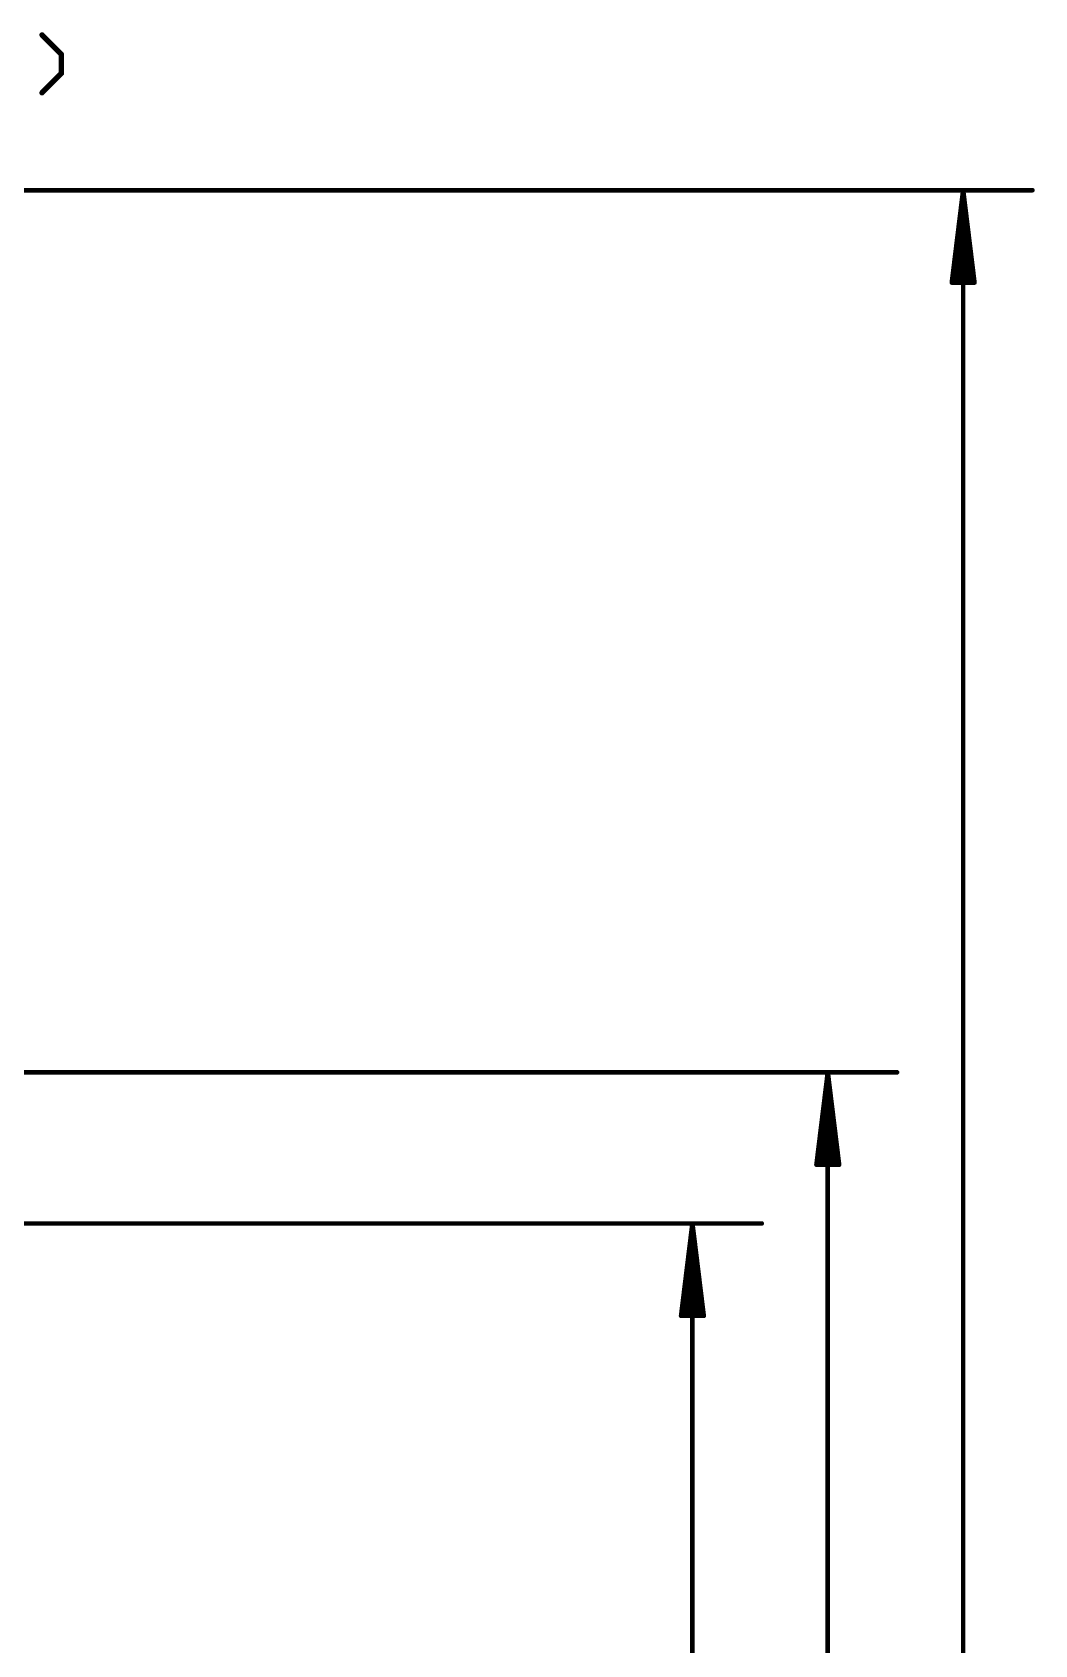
# Model space of a CAD drawing. Extents: x -31 to 85, y -21 to 97.
# Drawn here: x 56.35 to 84.56, y 51.64 to 97.03 of the extents above; entities that cross this region are included whole.
import ezdxf

# ---------------------------------------------------------------- set-up
doc = ezdxf.new("R2010")
doc.units = 0
doc.layers.add('47', color=253, linetype='CONTINUOUS')

msp = doc.modelspace()

# ---------------------------------------------------------------- linework, layer by layer
at = {"layer": '47'}
for points, const_width in [([(57.1675, 96.4109), (56.6252, 96.9532)], 0.1524), ([(57.1675, 95.8685), (57.1675, 96.4109)], 0.1524), ([(56.6252, 95.3262), (57.1675, 95.8685)], 0.1524), ([(49.9745, 92.583), (84.5, 92.583)], 0.13), ([(82.55, 92.583), (82.2308, 89.983)], 0.13), ([(82.55, 92.583), (82.29, 89.983)], 0.13), ([(82.55, 92.583), (82.42, 89.983)], 0.13), ([(82.55, 0), (82.55, 92.583)], 0.13), ([(82.8692, 89.983), (82.55, 92.583)], 0.13), ([(82.68, 89.983), (82.55, 92.583)], 0.13), ([(82.81, 89.983), (82.55, 92.583)], 0.13), ([(82.2308, 89.983), (82.8692, 89.983)], 0.13), ([(49.8475, 67.7545), (80.69, 67.7545)], 0.13), ([(78.74, 67.7545), (78.4208, 65.1545)], 0.13), ([(78.74, 67.7545), (78.48, 65.1545)], 0.13), ([(78.74, 67.7545), (78.61, 65.1545)], 0.13), ([(78.74, 0), (78.74, 67.7545)], 0.13), ([(79.0592, 65.1545), (78.74, 67.7545)], 0.13), ([(78.87, 65.1545), (78.74, 67.7545)], 0.13), ([(79, 65.1545), (78.74, 67.7545)], 0.13), ([(78.4208, 65.1545), (79.0592, 65.1545)], 0.13), ([(44.45, 63.5), (76.88, 63.5)], 0.13), ([(74.93, 63.5), (74.6108, 60.9)], 0.13), ([(74.93, 63.5), (74.67, 60.9)], 0.13), ([(74.93, 63.5), (74.8, 60.9)], 0.13), ([(74.93, 0), (74.93, 63.5)], 0.13), ([(75.2492, 60.9), (74.93, 63.5)], 0.13), ([(75.06, 60.9), (74.93, 63.5)], 0.13), ([(75.19, 60.9), (74.93, 63.5)], 0.13), ([(74.6108, 60.9), (75.2492, 60.9)], 0.13)]:
    msp.add_lwpolyline(points, dxfattribs=dict(at, const_width=const_width))
for points, const_width in [([(56.6521, 96.9801, 1), (56.5983, 96.9262)], 0.0762), ([(57.2056, 96.4109, 1), (57.1294, 96.4109)], 0.0762), ([(57.1406, 96.3839, 1), (57.1945, 96.4378)], 0.0762), ([(57.1294, 95.8685, 1), (57.2056, 95.8685)], 0.0762), ([(57.1945, 95.8416, 1), (57.1406, 95.8955)], 0.0762), ([(56.5983, 95.3531, 1), (56.6521, 95.2993)], 0.0762), ([(82.5825, 92.583, 1), (82.5175, 92.583)], 0.065), ([(82.5823, 92.587, 1), (82.5177, 92.579)], 0.065), ([(82.5825, 92.5814, 1), (82.5175, 92.5846)], 0.065), ([(82.5825, 92.5846, 1), (82.5175, 92.5814)], 0.065), ([(82.5823, 92.5862, 1), (82.5177, 92.5798)], 0.065), ([(82.5823, 92.579, 1), (82.5177, 92.587)], 0.065), ([(82.5823, 92.5798, 1), (82.5177, 92.5862)], 0.065), ([(84.5, 92.5505, 1), (84.5, 92.6155)], 0.065), ([(82.2308, 90.0155, 1), (82.2308, 89.9505)], 0.065), ([(82.1985, 89.987, 1), (82.263, 89.979)], 0.065), ([(82.2577, 89.9862, 1), (82.3223, 89.9798)], 0.065), ([(82.3875, 89.9846, 1), (82.4525, 89.9814)], 0.065), ([(82.6475, 89.9814, 1), (82.7125, 89.9846)], 0.065), ([(82.7777, 89.9798, 1), (82.8423, 89.9862)], 0.065), ([(82.837, 89.979, 1), (82.9015, 89.987)], 0.065), ([(82.8692, 89.9505, 1), (82.8692, 90.0155)], 0.065), ([(78.7725, 67.7545, 1), (78.7075, 67.7545)], 0.065), ([(78.7723, 67.7585, 1), (78.7077, 67.7505)], 0.065), ([(78.7725, 67.7529, 1), (78.7075, 67.7561)], 0.065), ([(78.7725, 67.7561, 1), (78.7075, 67.7529)], 0.065), ([(78.7723, 67.7577, 1), (78.7077, 67.7513)], 0.065), ([(78.7723, 67.7505, 1), (78.7077, 67.7585)], 0.065), ([(78.7723, 67.7513, 1), (78.7077, 67.7577)], 0.065), ([(80.69, 67.722, 1), (80.69, 67.787)], 0.065), ([(78.4208, 65.187, 1), (78.4208, 65.122)], 0.065), ([(78.3885, 65.1585, 1), (78.453, 65.1505)], 0.065), ([(78.4477, 65.1577, 1), (78.5123, 65.1513)], 0.065), ([(78.5775, 65.1561, 1), (78.6425, 65.1529)], 0.065), ([(78.8375, 65.1529, 1), (78.9025, 65.1561)], 0.065), ([(78.9677, 65.1513, 1), (79.0323, 65.1577)], 0.065), ([(79.027, 65.1505, 1), (79.0915, 65.1585)], 0.065), ([(79.0592, 65.122, 1), (79.0592, 65.187)], 0.065), ([(74.9625, 63.5, 1), (74.8975, 63.5)], 0.065), ([(74.9623, 63.504, 1), (74.8977, 63.496)], 0.065), ([(74.9625, 63.4984, 1), (74.8975, 63.5016)], 0.065), ([(74.9625, 63.5016, 1), (74.8975, 63.4984)], 0.065), ([(74.9623, 63.5032, 1), (74.8977, 63.4968)], 0.065), ([(74.9623, 63.496, 1), (74.8977, 63.504)], 0.065), ([(74.9623, 63.4968, 1), (74.8977, 63.5032)], 0.065), ([(76.88, 63.4675, 1), (76.88, 63.5325)], 0.065), ([(74.6108, 60.9325, 1), (74.6108, 60.8675)], 0.065), ([(74.5785, 60.904, 1), (74.643, 60.896)], 0.065), ([(74.6377, 60.9032, 1), (74.7023, 60.8968)], 0.065), ([(74.7675, 60.9016, 1), (74.8325, 60.8984)], 0.065), ([(75.0275, 60.8984, 1), (75.0925, 60.9016)], 0.065), ([(75.1577, 60.8968, 1), (75.2223, 60.9032)], 0.065), ([(75.217, 60.896, 1), (75.2815, 60.904)], 0.065), ([(75.2492, 60.8675, 1), (75.2492, 60.9325)], 0.065)]:
    msp.add_lwpolyline(points, format="xyb", dxfattribs=dict(at, const_width=const_width))

doc.saveas('drawing.dxf')
